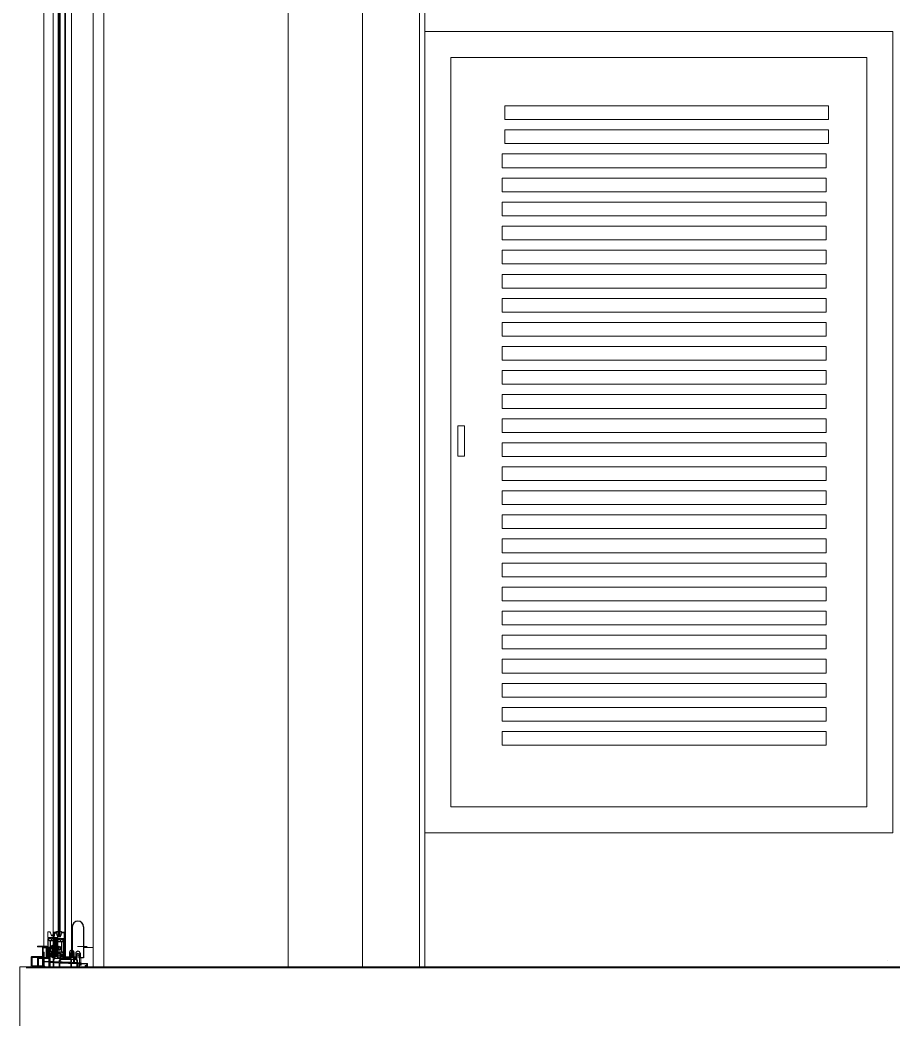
# Model space of a CAD drawing. Extents: x 1270 to 1442, y 932 to 1016.
# Drawn here: x 1407.742 to 1409.429, y 987.333 to 989.264 of the extents above; entities that cross this region are included whole.
import ezdxf

# ---------------------------------------------------------------- set-up
doc = ezdxf.new("R2010")
doc.units = 0
doc.header["$MEASUREMENT"] = 0
for name, color, linetype, lineweight in [('arquitecturapasito', 252, 'Continuous', 5), ('puertas', 34, 'Continuous', 9), ('ventanas', 4, 'Continuous', 9)]:
    doc.layers.add(name, color=color, linetype=linetype, lineweight=lineweight)
for name, color, linetype in [('GUIATAPA', 7, 'Continuous'), ('REFEREN', 1, 'Continuous'), ('VIDRIOS', 4, 'Continuous')]:
    doc.layers.add(name, color=color, linetype=linetype)

msp = doc.modelspace()

# ---------------------------------------------------------------- linework, layer by layer
at = {"layer": 'arquitecturapasito', "color": 252}
for p, q in [((1407.9038, 990.0923), (1407.9038, 987.4323)), ((1408.26, 987.4323), (1408.26, 990.0923)), ((1408.4038, 990.0923), (1408.4038, 987.4323)), ((1408.514, 987.4323), (1408.514, 990.0923)), ((1408.524, 990.0923), (1408.524, 987.4323)), ((1408.5241, 987.4323), (1408.5241, 990.0923)), ((1407.7419, 987.434), (1418.9639, 987.434)), ((1407.7419, 987.034), (1407.7419, 987.434)), ((1407.7539, 987.4323), (1418.9759, 987.4323))]:
    msp.add_line(p, q, dxfattribs=at)
at = {"layer": 'arquitecturapasito', "color": 252, "linetype": 'Continuous'}
msp.add_line((1409.4172, 987.4465), (1409.4172, 987.4465), dxfattribs=at)
at = {"layer": 'GUIATAPA'}
for p, q in [((1407.843, 987.5114), (1407.843, 987.4513)), ((1407.8648, 987.5114), (1407.8648, 987.4513)), ((1407.8378, 987.453), (1407.831, 987.453)), ((1407.8378, 987.4619), (1407.8378, 987.453)), ((1407.8497, 987.4513), (1407.843, 987.4513)), ((1407.8461, 987.4619), (1407.8461, 987.453)), ((1407.8528, 987.453), (1407.8461, 987.453)), ((1407.8497, 987.4601), (1407.8497, 987.4513)), ((1407.858, 987.4601), (1407.858, 987.4513)), ((1407.8648, 987.4513), (1407.858, 987.4513))]:
    msp.add_line(p, q, dxfattribs=at)
for centre, radius in [((1407.8539, 987.5114), 0.0109), ((1407.8419, 987.4619), 0.00415), ((1407.8539, 987.4601), 0.00415)]:
    msp.add_arc(centre, radius, 0, 180, dxfattribs=at)
at = {"layer": 'puertas'}
for p, q in [((1408.5241, 987.6933), (1408.5241, 989.2417)), ((1408.5241, 989.2417), (1409.4283, 989.2417)), ((1409.4283, 987.6933), (1409.4283, 989.2417)), ((1408.5741, 987.7433), (1408.5741, 989.1917)), ((1408.5741, 989.1917), (1409.3783, 989.1917)), ((1409.3783, 987.7433), (1409.3783, 989.1917)), ((1408.6784, 989.0981), (1409.3038, 989.0981)), ((1408.6784, 989.0716), (1408.6784, 989.0981)), ((1409.3038, 989.0981), (1409.3038, 989.0716)), ((1409.3038, 989.0716), (1408.6784, 989.0716)), ((1408.6784, 989.0516), (1409.3038, 989.0516)), ((1408.6784, 989.0251), (1408.6784, 989.0516)), ((1409.3038, 989.0516), (1409.3038, 989.0251)), ((1409.3038, 989.0251), (1408.6784, 989.0251)), ((1408.6738, 989.0051), (1409.2992, 989.0051)), ((1408.6738, 988.9786), (1408.6738, 989.0051)), ((1409.2992, 989.0051), (1409.2992, 988.9786)), ((1409.2992, 988.9786), (1408.6738, 988.9786)), ((1408.6738, 988.9586), (1409.2992, 988.9586)), ((1408.6738, 988.9321), (1408.6738, 988.9586)), ((1409.2992, 988.9586), (1409.2992, 988.9321)), ((1409.2992, 988.9321), (1408.6738, 988.9321)), ((1408.6738, 988.9121), (1409.2992, 988.9121)), ((1408.6738, 988.8856), (1408.6738, 988.9121)), ((1409.2992, 988.9121), (1409.2992, 988.8856)), ((1409.2992, 988.8856), (1408.6738, 988.8856)), ((1408.6738, 988.8656), (1409.2992, 988.8656)), ((1408.6738, 988.8391), (1408.6738, 988.8656)), ((1409.2992, 988.8656), (1409.2992, 988.8391)), ((1409.2992, 988.8391), (1408.6738, 988.8391)), ((1408.6738, 988.8191), (1409.2992, 988.8191)), ((1408.6738, 988.7925), (1408.6738, 988.8191)), ((1409.2992, 988.8191), (1409.2992, 988.7925)), ((1409.2992, 988.7925), (1408.6738, 988.7925)), ((1408.6738, 988.7725), (1409.2992, 988.7725)), ((1408.6738, 988.746), (1408.6738, 988.7725)), ((1409.2992, 988.7725), (1409.2992, 988.746)), ((1409.2992, 988.746), (1408.6738, 988.746)), ((1408.6738, 988.726), (1409.2992, 988.726)), ((1408.6738, 988.6995), (1408.6738, 988.726)), ((1409.2992, 988.726), (1409.2992, 988.6995)), ((1409.2992, 988.6995), (1408.6738, 988.6995)), ((1408.6738, 988.6795), (1409.2992, 988.6795)), ((1408.6738, 988.653), (1408.6738, 988.6795)), ((1409.2992, 988.6795), (1409.2992, 988.653)), ((1409.2992, 988.653), (1408.6738, 988.653)), ((1408.6738, 988.633), (1409.2992, 988.633)), ((1408.6738, 988.6065), (1408.6738, 988.633)), ((1409.2992, 988.633), (1409.2992, 988.6065)), ((1409.2992, 988.6065), (1408.6738, 988.6065)), ((1408.6738, 988.5865), (1409.2992, 988.5865)), ((1408.6738, 988.56), (1408.6738, 988.5865)), ((1409.2992, 988.5865), (1409.2992, 988.56)), ((1409.2992, 988.56), (1408.6738, 988.56)), ((1408.6738, 988.54), (1409.2992, 988.54)), ((1408.6738, 988.5135), (1408.6738, 988.54)), ((1409.2992, 988.54), (1409.2992, 988.5135)), ((1409.2992, 988.5135), (1408.6738, 988.5135)), ((1408.6738, 988.4935), (1409.2992, 988.4935)), ((1408.6738, 988.467), (1408.6738, 988.4935)), ((1409.2992, 988.4935), (1409.2992, 988.467)), ((1408.5879, 988.4799), (1408.6005, 988.4799)), ((1408.5879, 988.4208), (1408.5879, 988.4799)), ((1408.6005, 988.4799), (1408.6005, 988.4208)), ((1409.2992, 988.467), (1408.6738, 988.467)), ((1408.6738, 988.447), (1409.2992, 988.447)), ((1408.6738, 988.4205), (1408.6738, 988.447)), ((1409.2992, 988.447), (1409.2992, 988.4205)), ((1408.6005, 988.4208), (1408.5879, 988.4208)), ((1409.2992, 988.4205), (1408.6738, 988.4205)), ((1408.6738, 988.4005), (1409.2992, 988.4005)), ((1408.6738, 988.374), (1408.6738, 988.4005)), ((1409.2992, 988.4005), (1409.2992, 988.374)), ((1409.2992, 988.374), (1408.6738, 988.374)), ((1408.6738, 988.354), (1409.2992, 988.354)), ((1408.6738, 988.3275), (1408.6738, 988.354)), ((1409.2992, 988.354), (1409.2992, 988.3275)), ((1409.2992, 988.3275), (1408.6738, 988.3275)), ((1408.6738, 988.3075), (1409.2992, 988.3075)), ((1408.6738, 988.281), (1408.6738, 988.3075)), ((1409.2992, 988.3075), (1409.2992, 988.281)), ((1409.2992, 988.281), (1408.6738, 988.281)), ((1408.6738, 988.261), (1409.2992, 988.261)), ((1408.6738, 988.2345), (1408.6738, 988.261)), ((1409.2992, 988.261), (1409.2992, 988.2345)), ((1409.2992, 988.2345), (1408.6738, 988.2345)), ((1408.6738, 988.2145), (1409.2992, 988.2145)), ((1408.6738, 988.188), (1408.6738, 988.2145)), ((1409.2992, 988.2145), (1409.2992, 988.188)), ((1409.2992, 988.188), (1408.6738, 988.188)), ((1408.6738, 988.168), (1409.2992, 988.168)), ((1408.6738, 988.1415), (1408.6738, 988.168)), ((1409.2992, 988.168), (1409.2992, 988.1415)), ((1409.2992, 988.1415), (1408.6738, 988.1415)), ((1408.6738, 988.1215), (1409.2992, 988.1215)), ((1408.6738, 988.0949), (1408.6738, 988.1215)), ((1409.2992, 988.1215), (1409.2992, 988.0949)), ((1409.2992, 988.0949), (1408.6738, 988.0949)), ((1408.6738, 988.0749), (1409.2992, 988.0749)), ((1408.6738, 988.0484), (1408.6738, 988.0749)), ((1409.2992, 988.0749), (1409.2992, 988.0484)), ((1409.2992, 988.0484), (1408.6738, 988.0484)), ((1408.6738, 988.0284), (1409.2992, 988.0284)), ((1408.6738, 988.0019), (1408.6738, 988.0284)), ((1409.2992, 988.0284), (1409.2992, 988.0019)), ((1409.2992, 988.0019), (1408.6738, 988.0019)), ((1408.6738, 987.9819), (1409.2992, 987.9819)), ((1408.6738, 987.9554), (1408.6738, 987.9819)), ((1409.2992, 987.9819), (1409.2992, 987.9554)), ((1409.2992, 987.9554), (1408.6738, 987.9554)), ((1408.6738, 987.9354), (1409.2992, 987.9354)), ((1408.6738, 987.9089), (1408.6738, 987.9354)), ((1409.2992, 987.9354), (1409.2992, 987.9089)), ((1409.2992, 987.9089), (1408.6738, 987.9089)), ((1408.6738, 987.8889), (1409.2992, 987.8889)), ((1408.6738, 987.8624), (1408.6738, 987.8889)), ((1409.2992, 987.8889), (1409.2992, 987.8624)), ((1409.2992, 987.8624), (1408.6738, 987.8624)), ((1409.3783, 987.7433), (1408.5741, 987.7433)), ((1409.4283, 987.6933), (1408.5241, 987.6933))]:
    msp.add_line(p, q, dxfattribs=at)
at = {"layer": 'REFEREN'}
for p, q in [((1407.7961, 987.4612), (1407.7961, 987.4543)), ((1407.7969, 987.4612), (1407.7961, 987.4612)), ((1407.7961, 987.4543), (1407.7969, 987.4543)), ((1407.7969, 987.4543), (1407.7969, 987.4612)), ((1407.808, 987.4595), (1407.808, 987.4526)), ((1407.8088, 987.4595), (1407.808, 987.4595)), ((1407.808, 987.4526), (1407.8088, 987.4526)), ((1407.8088, 987.4526), (1407.8088, 987.4595)), ((1407.814, 987.4543), (1407.814, 987.4612)), ((1407.814, 987.4612), (1407.8148, 987.4612)), ((1407.8148, 987.4543), (1407.814, 987.4543)), ((1407.8148, 987.4612), (1407.8148, 987.4543)), ((1407.8259, 987.4526), (1407.8259, 987.4595)), ((1407.8259, 987.4595), (1407.8267, 987.4595)), ((1407.8267, 987.4526), (1407.8259, 987.4526)), ((1407.8267, 987.4595), (1407.8267, 987.4526))]:
    msp.add_line(p, q, dxfattribs=at)
for centre, radius, start, end in [((1407.7992, 987.4658), 0.00597, 246.6273, 303.8996), ((1407.7992, 987.4656), 0.00597, 246.6273, 303.8996), ((1407.7992, 987.4652), 0.00597, 246.6273, 303.8996), ((1407.7994, 987.4688), 0.00977, 254.835, 288.7448), ((1407.7994, 987.471), 0.0122, 258.1832, 285.2584), ((1407.799, 987.4742), 0.0155, 262.2061, 283.141), ((1407.7996, 987.48), 0.0216, 262.7637, 277.9281), ((1407.7998, 987.5244), 0.0663, 267.4255, 272.3498), ((1407.8325, 989.5934), 2.1358, 269.0443, 269.197), ((1407.7988, 987.3912), 0.0663, 86.7939, 91.7169), ((1407.7993, 987.4354), 0.0218, 81.2955, 96.1858), ((1407.7987, 987.4416), 0.0153, 75.5606, 96.9965), ((1407.7993, 987.4488), 0.00798, 66.1874, 108.0388), ((1407.7993, 987.4467), 0.00979, 70.4331, 104.2887), ((1407.7992, 987.4504), 0.00597, 56.1004, 113.3727), ((1407.7992, 987.4501), 0.00597, 56.1004, 113.3727), ((1407.7992, 987.4498), 0.00597, 56.1004, 113.3727), ((1407.8116, 987.4658), 0.00597, 236.1004, 293.3727), ((1407.8116, 987.4656), 0.00597, 236.1004, 293.3727), ((1407.8116, 987.4652), 0.00597, 236.1004, 293.3727), ((1407.8114, 987.4688), 0.00977, 251.2552, 285.165), ((1407.8115, 987.471), 0.0122, 254.7416, 281.8168), ((1407.8118, 987.4742), 0.0155, 256.859, 277.7939), ((1407.8112, 987.48), 0.0216, 262.0719, 277.2363), ((1407.811, 987.5244), 0.0663, 267.6502, 272.5745), ((1407.7783, 989.5934), 2.1358, 270.803, 270.9557), ((1407.812, 987.3912), 0.0663, 88.2831, 93.2061), ((1407.8116, 987.4354), 0.0218, 83.8142, 98.7045), ((1407.8121, 987.4416), 0.0153, 83.0035, 104.4394), ((1407.8115, 987.4488), 0.00798, 71.9612, 113.8126), ((1407.8115, 987.4467), 0.00979, 75.7113, 109.5669), ((1407.8116, 987.4504), 0.00597, 66.6273, 123.8996), ((1407.8116, 987.4501), 0.00597, 66.6273, 123.8996), ((1407.8116, 987.4498), 0.00597, 66.6273, 123.8996), ((1407.8112, 987.464), 0.00597, 246.6273, 303.8996), ((1407.8112, 987.4638), 0.00597, 246.6273, 303.8996), ((1407.8112, 987.4634), 0.00597, 246.6273, 303.8996), ((1407.8114, 987.4671), 0.00977, 254.835, 288.7448), ((1407.8113, 987.4692), 0.0122, 258.1832, 285.2584), ((1407.8109, 987.4724), 0.0155, 262.2061, 283.141), ((1407.8116, 987.4782), 0.0216, 262.7637, 277.9281), ((1407.8118, 987.5226), 0.0663, 267.4255, 272.3498), ((1407.8445, 989.5916), 2.1358, 269.0443, 269.197), ((1407.8108, 987.3895), 0.0663, 86.7939, 91.7169), ((1407.8107, 987.4399), 0.0153, 75.5606, 96.9965), ((1407.8113, 987.4471), 0.00798, 66.1874, 108.0388), ((1407.8113, 987.4449), 0.00979, 70.4331, 104.2887), ((1407.8112, 987.4486), 0.00597, 56.1004, 113.3727), ((1407.8112, 987.4484), 0.00597, 56.1004, 113.3727), ((1407.8112, 987.4481), 0.00597, 56.1004, 113.3727), ((1407.8112, 987.4337), 0.0218, 81.2955, 96.1858), ((1407.8236, 987.464), 0.00597, 236.1004, 293.3727), ((1407.8236, 987.4638), 0.00597, 236.1004, 293.3727), ((1407.8236, 987.4634), 0.00597, 236.1004, 293.3727), ((1407.8234, 987.4671), 0.00977, 251.2552, 285.165), ((1407.8234, 987.4692), 0.0122, 254.7416, 281.8168), ((1407.8232, 987.4782), 0.0216, 262.0719, 277.2363), ((1407.823, 987.5226), 0.0663, 267.6502, 272.5745), ((1407.7903, 989.5916), 2.1358, 270.803, 270.9557), ((1407.8239, 987.3895), 0.0663, 88.2831, 93.2061), ((1407.8235, 987.4337), 0.0218, 83.8142, 98.7045), ((1407.8241, 987.4399), 0.0153, 83.0035, 104.4394), ((1407.8235, 987.4471), 0.00798, 71.9612, 113.8126), ((1407.8235, 987.4449), 0.00979, 75.7113, 109.5669), ((1407.8236, 987.4486), 0.00597, 66.6273, 123.8996), ((1407.8236, 987.4484), 0.00597, 66.6273, 123.8996), ((1407.8236, 987.4481), 0.00597, 66.6273, 123.8996), ((1407.8238, 987.4724), 0.0155, 256.859, 277.7939)]:
    msp.add_arc(centre, radius, start, end, dxfattribs=at)
at = {"layer": 'ventanas'}
for p, q in [((1407.7879, 989.3616), (1407.7879, 988.0214)), ((1407.8062, 989.3616), (1407.8062, 988.0214)), ((1407.8286, 989.3616), (1407.8286, 988.0214)), ((1407.8299, 989.3616), (1407.8299, 988.0214)), ((1407.8414, 989.3616), (1407.8414, 988.0214)), ((1407.8834, 989.3616), (1407.8834, 988.0214)), ((1407.7879, 988.0214), (1407.7879, 987.4723)), ((1407.8062, 988.0214), (1407.8062, 987.5849)), ((1407.8286, 988.0214), (1407.8286, 987.5849)), ((1407.8299, 988.0214), (1407.8299, 987.4513)), ((1407.8414, 988.0214), (1407.8414, 987.4513)), ((1407.8834, 988.0214), (1407.8834, 987.4323)), ((1407.7879, 987.5849), (1407.7879, 987.4719)), ((1407.8062, 987.5849), (1407.8062, 987.4513)), ((1407.8286, 987.5849), (1407.8286, 987.4513)), ((1407.7999, 987.5014), (1407.8001, 987.5014)), ((1407.8077, 987.4937), (1407.8031, 987.4937)), ((1407.8107, 987.5014), (1407.8109, 987.5014)), ((1407.8121, 987.5009), (1407.8114, 987.5009)), ((1407.8118, 987.4996), (1407.8121, 987.4996)), ((1407.8126, 987.5001), (1407.8126, 987.5004)), ((1407.8197, 987.4919), (1407.8151, 987.4919)), ((1407.8222, 987.5004), (1407.8222, 987.5001)), ((1407.8234, 987.5009), (1407.8227, 987.5009)), ((1407.8227, 987.4996), (1407.8229, 987.4996)), ((1407.7937, 987.474), (1407.7759, 987.474)), ((1407.7937, 987.474), (1407.7759, 987.474)), ((1407.7759, 987.474), (1407.7759, 987.4735)), ((1407.7912, 987.4725), (1407.7769, 987.4725)), ((1407.7856, 987.434), (1407.7856, 987.4725)), ((1407.7869, 987.434), (1407.7869, 987.4725)), ((1407.8057, 987.4723), (1407.7879, 987.4723)), ((1407.8057, 987.4723), (1407.7879, 987.4723)), ((1407.7879, 987.4723), (1407.7879, 987.4718)), ((1407.8032, 987.4708), (1407.7889, 987.4708)), ((1407.7922, 987.454), (1407.7922, 987.4715)), ((1407.7937, 987.453), (1407.7937, 987.474)), ((1407.7937, 987.453), (1407.7937, 987.474)), ((1407.7976, 987.4323), (1407.7976, 987.4708)), ((1407.7989, 987.4323), (1407.7989, 987.4708)), ((1407.8042, 987.4523), (1407.8042, 987.4698)), ((1407.8057, 987.4513), (1407.8057, 987.4723)), ((1407.8057, 987.4513), (1407.8057, 987.4723)), ((1407.8528, 987.473), (1407.8714, 987.473)), ((1407.8648, 987.4713), (1407.8834, 987.4713)), ((1407.7637, 987.434), (1407.7637, 987.4523)), ((1407.7655, 987.454), (1407.7856, 987.454)), ((1407.7657, 987.436), (1407.7657, 987.452)), ((1407.7657, 987.452), (1407.7856, 987.452)), ((1407.7756, 987.4323), (1407.7756, 987.4506)), ((1407.7774, 987.4523), (1407.7976, 987.4523)), ((1407.7941, 987.453), (1407.7929, 987.453)), ((1407.795, 987.453), (1407.7929, 987.453)), ((1407.7937, 987.453), (1407.7932, 987.453)), ((1407.7942, 987.453), (1407.7937, 987.453)), ((1407.7937, 987.453), (1407.7941, 987.453)), ((1407.8061, 987.4513), (1407.8049, 987.4513)), ((1407.807, 987.4513), (1407.8049, 987.4513)), ((1407.8057, 987.4513), (1407.8052, 987.4513)), ((1407.8062, 987.4513), (1407.8057, 987.4513)), ((1407.8057, 987.4513), (1407.8061, 987.4513)), ((1407.8158, 987.453), (1407.8179, 987.453)), ((1407.8294, 987.453), (1407.8179, 987.453)), ((1407.8278, 987.4513), (1407.8299, 987.4513)), ((1407.831, 987.453), (1407.8294, 987.453)), ((1407.8414, 987.4513), (1407.8299, 987.4513)), ((1407.8365, 987.453), (1407.8365, 987.45)), ((1407.8387, 987.4607), (1407.8387, 987.4489)), ((1407.843, 987.4513), (1407.8414, 987.4513)), ((1407.8452, 987.4607), (1407.8452, 987.4427)), ((1407.8473, 987.453), (1407.8473, 987.4426)), ((1407.8485, 987.4513), (1407.8485, 987.4483)), ((1407.8506, 987.459), (1407.8506, 987.4471)), ((1407.8571, 987.459), (1407.8571, 987.4409)), ((1407.8593, 987.4513), (1407.8593, 987.4408)), ((1407.7637, 987.434), (1407.7856, 987.434)), ((1407.7657, 987.436), (1407.7856, 987.436)), ((1407.7756, 987.4323), (1407.7976, 987.4323)), ((1407.7776, 987.4343), (1407.7776, 987.4503)), ((1407.7776, 987.4503), (1407.7976, 987.4503)), ((1407.7776, 987.4343), (1407.7976, 987.4343)), ((1407.8617, 987.434), (1407.7856, 987.434)), ((1407.8737, 987.4323), (1407.7976, 987.4323)), ((1407.8086, 987.4488), (1407.8075, 987.4481)), ((1407.8075, 987.4479), (1407.8075, 987.4448)), ((1407.8077, 987.4445), (1407.8395, 987.4432)), ((1407.8386, 987.45), (1407.8088, 987.45)), ((1407.8088, 987.45), (1407.8088, 987.4493)), ((1407.8194, 987.4461), (1407.8194, 987.443)), ((1407.8205, 987.447), (1407.8195, 987.4463)), ((1407.8197, 987.4427), (1407.8515, 987.4414)), ((1407.8505, 987.4483), (1407.8207, 987.4483)), ((1407.8207, 987.4483), (1407.8207, 987.4475)), ((1407.8386, 987.4493), (1407.8386, 987.45)), ((1407.8398, 987.4481), (1407.8388, 987.4488)), ((1407.8399, 987.4435), (1407.8399, 987.4479)), ((1407.8505, 987.4475), (1407.8505, 987.4483)), ((1407.8517, 987.4463), (1407.8507, 987.447)), ((1407.8518, 987.4417), (1407.8518, 987.4461)), ((1407.8564, 987.434), (1407.8714, 987.434)), ((1407.8684, 987.4323), (1407.8834, 987.4323))]:
    msp.add_line(p, q, dxfattribs=at)
at = {"layer": 'ventanas', "color": 4}
for p, q in [((1407.8154, 989.3616), (1407.8154, 988.0214)), ((1407.8164, 989.3616), (1407.8164, 988.0214)), ((1407.8174, 988.0214), (1407.8174, 989.3616)), ((1407.8184, 989.3616), (1407.8184, 988.0214)), ((1407.8194, 988.0214), (1407.8194, 989.3616)), ((1407.8154, 988.0214), (1407.8154, 987.5849)), ((1407.8164, 988.0214), (1407.8164, 987.4935)), ((1407.8174, 987.5849), (1407.8174, 988.0214)), ((1407.8184, 988.0214), (1407.8184, 987.4935)), ((1407.8194, 987.6056), (1407.8194, 988.0214)), ((1407.8194, 987.6056), (1407.8194, 987.4942)), ((1407.8154, 987.4942), (1407.8154, 987.5849)), ((1407.8174, 987.5849), (1407.8174, 987.4933))]:
    msp.add_line(p, q, dxfattribs=at)
at = {"layer": 'ventanas', "color": 7}
for p, q in [((1407.7958, 987.4912), (1407.7958, 987.5009)), ((1407.7963, 987.5014), (1407.8, 987.5014)), ((1407.8049, 987.4907), (1407.7963, 987.4907)), ((1407.8, 987.5014), (1407.8001, 987.5014)), ((1407.8054, 987.4904), (1407.8053, 987.4905)), ((1407.8056, 987.4905), (1407.8054, 987.4904)), ((1407.8145, 987.4907), (1407.8059, 987.4907)), ((1407.8065, 987.5004), (1407.8065, 987.4518)), ((1407.8121, 987.5009), (1407.807, 987.5009)), ((1407.8078, 987.4894), (1407.8078, 987.4991)), ((1407.8083, 987.4996), (1407.812, 987.4996)), ((1407.8107, 987.5014), (1407.8145, 987.5014)), ((1407.812, 987.4996), (1407.8121, 987.4996)), ((1407.8126, 987.5001), (1407.8126, 987.5004)), ((1407.815, 987.5009), (1407.815, 987.4912)), ((1407.8222, 987.5004), (1407.8222, 987.5001)), ((1407.8278, 987.5009), (1407.8227, 987.5009)), ((1407.8227, 987.4996), (1407.8265, 987.4996)), ((1407.827, 987.4991), (1407.827, 987.4894)), ((1407.8283, 987.4518), (1407.8283, 987.5004)), ((1407.7958, 987.4875), (1407.7958, 987.4882)), ((1407.7958, 987.463), (1407.7958, 987.4855)), ((1407.7963, 987.4887), (1407.8015, 987.4887)), ((1407.797, 987.487), (1407.7963, 987.487)), ((1407.7963, 987.486), (1407.797, 987.486)), ((1407.7975, 987.4865), (1407.7975, 987.4865)), ((1407.802, 987.4882), (1407.802, 987.4866)), ((1407.8032, 987.4842), (1407.8036, 987.4842)), ((1407.8033, 987.4866), (1407.8033, 987.4882)), ((1407.8038, 987.4887), (1407.807, 987.4887)), ((1407.8072, 987.4842), (1407.8076, 987.4842)), ((1407.8075, 987.4882), (1407.8075, 987.4866)), ((1407.8078, 987.4858), (1407.8078, 987.4864)), ((1407.8078, 987.4613), (1407.8078, 987.4838)), ((1407.8169, 987.4889), (1407.8083, 987.4889)), ((1407.8083, 987.4869), (1407.8135, 987.4869)), ((1407.809, 987.4853), (1407.8083, 987.4853)), ((1407.8083, 987.4843), (1407.809, 987.4843)), ((1407.8088, 987.4866), (1407.8088, 987.4882)), ((1407.8093, 987.4887), (1407.8145, 987.4887)), ((1407.8095, 987.4847), (1407.8095, 987.4848)), ((1407.8133, 987.4865), (1407.8133, 987.4865)), ((1407.8145, 987.487), (1407.8138, 987.487)), ((1407.8138, 987.486), (1407.8145, 987.486)), ((1407.814, 987.4864), (1407.814, 987.4848)), ((1407.815, 987.4882), (1407.815, 987.4875)), ((1407.815, 987.4855), (1407.815, 987.463)), ((1407.8152, 987.4824), (1407.8156, 987.4824)), ((1407.8153, 987.4848), (1407.8153, 987.4864)), ((1407.8158, 987.4869), (1407.819, 987.4869)), ((1407.8174, 987.4886), (1407.8172, 987.4888)), ((1407.8175, 987.4888), (1407.8174, 987.4886)), ((1407.8265, 987.4889), (1407.8179, 987.4889)), ((1407.8192, 987.4824), (1407.8196, 987.4824)), ((1407.8195, 987.4864), (1407.8195, 987.4848)), ((1407.8208, 987.4848), (1407.8208, 987.4864)), ((1407.8213, 987.4869), (1407.8265, 987.4869)), ((1407.8253, 987.4848), (1407.8253, 987.4847)), ((1407.8265, 987.4853), (1407.8258, 987.4853)), ((1407.8258, 987.4843), (1407.8265, 987.4843)), ((1407.827, 987.4864), (1407.827, 987.4858)), ((1407.827, 987.4838), (1407.827, 987.4613)), ((1407.7871, 987.4345), (1407.7871, 987.4618)), ((1407.7876, 987.4623), (1407.7879, 987.4623)), ((1407.7884, 987.4618), (1407.7884, 987.4456)), ((1407.795, 987.453), (1407.7976, 987.453)), ((1407.7958, 987.4545), (1407.7958, 987.461)), ((1407.7976, 987.4625), (1407.7963, 987.4625)), ((1407.7963, 987.4615), (1407.7966, 987.4615)), ((1407.7966, 987.454), (1407.7963, 987.454)), ((1407.7971, 987.461), (1407.7971, 987.4605)), ((1407.7971, 987.455), (1407.7971, 987.4545)), ((1407.7981, 987.4605), (1407.7981, 987.462)), ((1407.7981, 987.4535), (1407.7981, 987.455)), ((1407.7991, 987.4328), (1407.7991, 987.4601)), ((1407.7996, 987.4606), (1407.7999, 987.4606)), ((1407.8004, 987.4601), (1407.8004, 987.4439)), ((1407.8023, 987.4612), (1407.8054, 987.4623)), ((1407.8023, 987.4537), (1407.8023, 987.4612)), ((1407.8032, 987.4533), (1407.8027, 987.4533)), ((1407.8036, 987.4564), (1407.8036, 987.4537)), ((1407.8042, 987.4572), (1407.8037, 987.4568)), ((1407.8054, 987.4623), (1407.8086, 987.4612)), ((1407.8071, 987.4568), (1407.8066, 987.4572)), ((1407.807, 987.4513), (1407.8096, 987.4513)), ((1407.8073, 987.4501), (1407.8073, 987.4564)), ((1407.8078, 987.4528), (1407.8078, 987.4593)), ((1407.8096, 987.4608), (1407.8083, 987.4608)), ((1407.8083, 987.4598), (1407.8086, 987.4598)), ((1407.8086, 987.4523), (1407.8083, 987.4523)), ((1407.8086, 987.4612), (1407.8086, 987.4495)), ((1407.8091, 987.4593), (1407.8091, 987.4588)), ((1407.8091, 987.4533), (1407.8091, 987.4528)), ((1407.8101, 987.4588), (1407.8101, 987.4603)), ((1407.8101, 987.4518), (1407.8101, 987.4533)), ((1407.8127, 987.462), (1407.8127, 987.4605)), ((1407.8127, 987.455), (1407.8127, 987.4535)), ((1407.8145, 987.4625), (1407.8132, 987.4625)), ((1407.8132, 987.453), (1407.8158, 987.453)), ((1407.8137, 987.4605), (1407.8137, 987.461)), ((1407.8137, 987.4545), (1407.8137, 987.455)), ((1407.8142, 987.4615), (1407.8145, 987.4615)), ((1407.8142, 987.4594), (1407.8174, 987.4606)), ((1407.8142, 987.452), (1407.8142, 987.4594)), ((1407.8145, 987.454), (1407.8142, 987.454)), ((1407.8151, 987.4516), (1407.8146, 987.4516)), ((1407.815, 987.461), (1407.815, 987.4545)), ((1407.8155, 987.4546), (1407.8155, 987.452)), ((1407.8161, 987.4555), (1407.8157, 987.455)), ((1407.8174, 987.4606), (1407.8205, 987.4594)), ((1407.8191, 987.455), (1407.8186, 987.4555)), ((1407.8192, 987.4483), (1407.8192, 987.4546)), ((1407.8205, 987.4594), (1407.8205, 987.4478)), ((1407.8247, 987.4603), (1407.8247, 987.4588)), ((1407.8247, 987.4533), (1407.8247, 987.4518)), ((1407.8265, 987.4608), (1407.8252, 987.4608)), ((1407.8252, 987.4513), (1407.8278, 987.4513)), ((1407.8257, 987.4588), (1407.8257, 987.4593)), ((1407.8257, 987.4528), (1407.8257, 987.4533)), ((1407.8262, 987.4598), (1407.8265, 987.4598)), ((1407.8265, 987.4523), (1407.8262, 987.4523)), ((1407.827, 987.4593), (1407.827, 987.4528)), ((1407.8388, 987.4612), (1407.8419, 987.4623)), ((1407.8388, 987.4495), (1407.8388, 987.4612)), ((1407.8401, 987.4564), (1407.8401, 987.4501)), ((1407.8407, 987.4572), (1407.8402, 987.4568)), ((1407.8419, 987.4623), (1407.8451, 987.4612)), ((1407.8436, 987.4568), (1407.8431, 987.4572)), ((1407.8438, 987.4537), (1407.8438, 987.4564)), ((1407.8447, 987.4533), (1407.8442, 987.4533)), ((1407.8451, 987.4612), (1407.8451, 987.4537)), ((1407.8507, 987.4594), (1407.8539, 987.4606)), ((1407.8507, 987.4478), (1407.8507, 987.4594)), ((1407.852, 987.4546), (1407.852, 987.4483)), ((1407.8526, 987.4555), (1407.8522, 987.455)), ((1407.8539, 987.4606), (1407.857, 987.4594)), ((1407.8556, 987.455), (1407.8551, 987.4555)), ((1407.8557, 987.452), (1407.8557, 987.4546)), ((1407.8566, 987.4516), (1407.8561, 987.4516)), ((1407.857, 987.4594), (1407.857, 987.452)), ((1407.7896, 987.434), (1407.7876, 987.434)), ((1407.7884, 987.4433), (1407.7884, 987.4358)), ((1407.7889, 987.4451), (1407.8054, 987.4445)), ((1407.8055, 987.4432), (1407.7889, 987.4438)), ((1407.7889, 987.4353), (1407.7896, 987.4353)), ((1407.7901, 987.4348), (1407.7901, 987.4345)), ((1407.8016, 987.4323), (1407.7996, 987.4323)), ((1407.8004, 987.4416), (1407.8004, 987.4341)), ((1407.8009, 987.4434), (1407.8174, 987.4427)), ((1407.8175, 987.4414), (1407.8009, 987.4421)), ((1407.8009, 987.4336), (1407.8016, 987.4336)), ((1407.8021, 987.4331), (1407.8021, 987.4328)), ((1407.806, 987.445), (1407.806, 987.4484)), ((1407.806, 987.4345), (1407.806, 987.4427)), ((1407.8061, 987.4487), (1407.8071, 987.4497)), ((1407.8068, 987.434), (1407.8065, 987.434)), ((1407.8073, 987.4478), (1407.8073, 987.4449)), ((1407.8073, 987.4426), (1407.8073, 987.4345)), ((1407.8084, 987.4492), (1407.8074, 987.4482)), ((1407.8077, 987.4444), (1407.8395, 987.4431)), ((1407.8396, 987.4418), (1407.8078, 987.4431)), ((1407.8179, 987.4432), (1407.8179, 987.4466)), ((1407.8179, 987.4328), (1407.8179, 987.4409)), ((1407.8181, 987.4469), (1407.8191, 987.4479)), ((1407.8187, 987.4323), (1407.8184, 987.4323)), ((1407.8192, 987.446), (1407.8192, 987.4431)), ((1407.8192, 987.4408), (1407.8192, 987.4328)), ((1407.8204, 987.4474), (1407.8194, 987.4464)), ((1407.8197, 987.4426), (1407.8515, 987.4413)), ((1407.8516, 987.44), (1407.8198, 987.4413)), ((1407.8399, 987.4482), (1407.8389, 987.4492)), ((1407.8401, 987.4436), (1407.8401, 987.4478)), ((1407.8401, 987.4345), (1407.8401, 987.4413)), ((1407.8402, 987.4497), (1407.8412, 987.4487)), ((1407.8409, 987.434), (1407.8406, 987.434)), ((1407.8414, 987.4484), (1407.8414, 987.4435)), ((1407.8414, 987.4412), (1407.8414, 987.4345)), ((1407.8418, 987.443), (1407.8597, 987.442)), ((1407.8584, 987.4406), (1407.8419, 987.4417)), ((1407.8519, 987.4464), (1407.8509, 987.4474)), ((1407.852, 987.4418), (1407.852, 987.446)), ((1407.852, 987.4328), (1407.852, 987.4395)), ((1407.8522, 987.4479), (1407.8532, 987.4469)), ((1407.8528, 987.4323), (1407.8525, 987.4323)), ((1407.8533, 987.4466), (1407.8533, 987.4417)), ((1407.8533, 987.4394), (1407.8533, 987.4328)), ((1407.8538, 987.4412), (1407.8717, 987.4403)), ((1407.8704, 987.4389), (1407.8539, 987.4399)), ((1407.8559, 987.4345), (1407.8559, 987.4378)), ((1407.8564, 987.4383), (1407.8584, 987.4383)), ((1407.8567, 987.434), (1407.8564, 987.434)), ((1407.8572, 987.434), (1407.8572, 987.434)), ((1407.8597, 987.437), (1407.8577, 987.437)), ((1407.8589, 987.4388), (1407.8589, 987.4401)), ((1407.8602, 987.4415), (1407.8602, 987.4375)), ((1407.8679, 987.4328), (1407.8679, 987.4361)), ((1407.8684, 987.4366), (1407.8704, 987.4366)), ((1407.8687, 987.4323), (1407.8684, 987.4323)), ((1407.8692, 987.4323), (1407.8692, 987.4323)), ((1407.8717, 987.4353), (1407.8697, 987.4353)), ((1407.8709, 987.4371), (1407.8709, 987.4384)), ((1407.8722, 987.4398), (1407.8722, 987.4358))]:
    msp.add_line(p, q, dxfattribs=at)
at = {"layer": 'ventanas', "linetype": 'Continuous'}
for p, q in [((1407.7759, 987.4739), (1407.7773, 987.4725)), ((1407.7767, 987.474), (1407.7782, 987.4725)), ((1407.7776, 987.474), (1407.7791, 987.4725)), ((1407.7785, 987.474), (1407.78, 987.4725)), ((1407.7794, 987.474), (1407.7809, 987.4725)), ((1407.7802, 987.474), (1407.7817, 987.4725)), ((1407.7811, 987.474), (1407.7826, 987.4725)), ((1407.782, 987.474), (1407.7835, 987.4725)), ((1407.7829, 987.474), (1407.7844, 987.4725)), ((1407.7838, 987.474), (1407.7853, 987.4725)), ((1407.7847, 987.474), (1407.7862, 987.4725)), ((1407.7855, 987.474), (1407.787, 987.4725)), ((1407.7864, 987.474), (1407.7879, 987.4725)), ((1407.7873, 987.474), (1407.7888, 987.4725)), ((1407.7879, 987.4722), (1407.7893, 987.4708)), ((1407.7882, 987.474), (1407.7897, 987.4725)), ((1407.7887, 987.4723), (1407.7902, 987.4708)), ((1407.7891, 987.474), (1407.7906, 987.4725)), ((1407.7896, 987.4723), (1407.7911, 987.4708)), ((1407.79, 987.474), (1407.7915, 987.4725)), ((1407.7904, 987.4723), (1407.7919, 987.4708)), ((1407.7908, 987.474), (1407.7937, 987.4711)), ((1407.7913, 987.4723), (1407.7928, 987.4708)), ((1407.7917, 987.474), (1407.7937, 987.472)), ((1407.7922, 987.4723), (1407.7937, 987.4708)), ((1407.7922, 987.4718), (1407.7937, 987.4703)), ((1407.7922, 987.4709), (1407.7937, 987.4694)), ((1407.7922, 987.47), (1407.7937, 987.4685)), ((1407.7926, 987.474), (1407.7937, 987.4729)), ((1407.7931, 987.4723), (1407.7946, 987.4708)), ((1407.7935, 987.474), (1407.7937, 987.4738)), ((1407.794, 987.4723), (1407.7955, 987.4708)), ((1407.7949, 987.4723), (1407.7964, 987.4708)), ((1407.7957, 987.4723), (1407.7972, 987.4708)), ((1407.7966, 987.4723), (1407.7981, 987.4708)), ((1407.7975, 987.4723), (1407.799, 987.4708)), ((1407.7984, 987.4723), (1407.7999, 987.4708)), ((1407.7993, 987.4723), (1407.8008, 987.4708)), ((1407.8002, 987.4723), (1407.8017, 987.4708)), ((1407.801, 987.4723), (1407.8025, 987.4708)), ((1407.8019, 987.4723), (1407.8035, 987.4707)), ((1407.8028, 987.4723), (1407.8057, 987.4694)), ((1407.8037, 987.4723), (1407.8057, 987.4703)), ((1407.8042, 987.47), (1407.8057, 987.4685)), ((1407.8046, 987.4723), (1407.8057, 987.4711)), ((1407.8055, 987.4723), (1407.8057, 987.472)), ((1407.7922, 987.4691), (1407.7937, 987.4676)), ((1407.7922, 987.4682), (1407.7937, 987.4667)), ((1407.7922, 987.4673), (1407.7937, 987.4658)), ((1407.7922, 987.4665), (1407.7937, 987.465)), ((1407.7922, 987.4656), (1407.7937, 987.4641)), ((1407.7922, 987.4647), (1407.7937, 987.4632)), ((1407.7922, 987.4638), (1407.7937, 987.4623)), ((1407.7922, 987.4629), (1407.7937, 987.4614)), ((1407.7922, 987.462), (1407.7937, 987.4605)), ((1407.7922, 987.4612), (1407.7937, 987.4597)), ((1407.7922, 987.4603), (1407.7937, 987.4588)), ((1407.7922, 987.4594), (1407.7937, 987.4579)), ((1407.7922, 987.4585), (1407.7937, 987.457)), ((1407.7922, 987.4576), (1407.7937, 987.4561)), ((1407.7922, 987.4567), (1407.7937, 987.4552)), ((1407.7922, 987.4558), (1407.7937, 987.4543)), ((1407.7922, 987.455), (1407.7937, 987.4535)), ((1407.7922, 987.4541), (1407.7933, 987.453)), ((1407.8042, 987.4691), (1407.8057, 987.4676)), ((1407.8042, 987.4682), (1407.8057, 987.4667)), ((1407.8042, 987.4673), (1407.8057, 987.4658)), ((1407.8042, 987.4665), (1407.8057, 987.465)), ((1407.8042, 987.4656), (1407.8057, 987.4641)), ((1407.8042, 987.4647), (1407.8057, 987.4632)), ((1407.8042, 987.4638), (1407.8057, 987.4623)), ((1407.8042, 987.4629), (1407.8057, 987.4614)), ((1407.8042, 987.462), (1407.8057, 987.4605)), ((1407.8042, 987.4612), (1407.8057, 987.4597)), ((1407.8042, 987.4603), (1407.8057, 987.4588)), ((1407.8042, 987.4594), (1407.8057, 987.4579)), ((1407.8042, 987.4585), (1407.8057, 987.457)), ((1407.8042, 987.4576), (1407.8057, 987.4561)), ((1407.8042, 987.4567), (1407.8057, 987.4552)), ((1407.8042, 987.4559), (1407.8057, 987.4544)), ((1407.8042, 987.455), (1407.8057, 987.4535)), ((1407.8042, 987.4541), (1407.8057, 987.4526)), ((1407.8042, 987.4532), (1407.8057, 987.4517)), ((1407.8042, 987.4523), (1407.8053, 987.4513))]:
    msp.add_line(p, q, dxfattribs=at)
at = {"layer": 'ventanas', "color": 7}
for centre, radius, start, end in [((1407.7963, 987.5009), 0.0005, 90, 180), ((1407.7963, 987.4912), 0.0005, 180, 270), ((1407.8049, 987.4902), 0.0005, 45.4279, 90), ((1407.8059, 987.4902), 0.0005, 90, 134.5721), ((1407.807, 987.5004), 0.0005, 90, 180), ((1407.8083, 987.4991), 0.0005, 90, 180), ((1407.8083, 987.4894), 0.0005, 180, 270), ((1407.8121, 987.5004), 0.0005, 0, 90), ((1407.8121, 987.5001), 0.0005, 270, 360), ((1407.8145, 987.5009), 0.0005, 360, 90), ((1407.8145, 987.4912), 0.0005, 270, 0), ((1407.8227, 987.5004), 0.0005, 90, 180), ((1407.8227, 987.5001), 0.0005, 180, 270), ((1407.8265, 987.4991), 0.0005, 360, 90), ((1407.8265, 987.4894), 0.0005, 270, 0), ((1407.8278, 987.5004), 0.0005, 0, 90), ((1407.7963, 987.4882), 0.0005, 90, 180), ((1407.7963, 987.4875), 0.0005, 180, 270), ((1407.7963, 987.4855), 0.00049, 90, 180), ((1407.797, 987.4865), 0.0005, 0, 90), ((1407.797, 987.4865), 0.00049, 270, 0), ((1407.8015, 987.4882), 0.00049, 0, 90), ((1407.8054, 987.4866), 0.0034, 180, 220.9327), ((1407.8032, 987.4847), 0.0005, 220.9327, 270), ((1407.8038, 987.4882), 0.00049, 90, 180), ((1407.8054, 987.4866), 0.0021, 180, 226.0306), ((1407.8036, 987.4847), 0.000517, 270, 46.0306), ((1407.8072, 987.4847), 0.000517, 133.9694, 270), ((1407.8054, 987.4866), 0.0021, 313.9694, 360), ((1407.807, 987.4882), 0.00049, 0, 90), ((1407.8076, 987.4847), 0.0005, 270, 319.0673), ((1407.8083, 987.4864), 0.0005, 90, 180), ((1407.8083, 987.4858), 0.0005, 180, 270), ((1407.8083, 987.4838), 0.00049, 90, 180), ((1407.8054, 987.4866), 0.0034, 319.0673, 0), ((1407.8093, 987.4882), 0.00049, 90, 180), ((1407.809, 987.4848), 0.0005, 0, 90), ((1407.809, 987.4847), 0.00049, 270, 0), ((1407.8138, 987.4865), 0.0005, 90, 180), ((1407.8138, 987.4865), 0.00049, 180, 270), ((1407.8135, 987.4864), 0.00049, 0, 90), ((1407.8174, 987.4848), 0.0034, 180, 220.9327), ((1407.8145, 987.4882), 0.0005, 360, 90), ((1407.8145, 987.4875), 0.0005, 270, 0), ((1407.8145, 987.4855), 0.00049, 0, 90), ((1407.8152, 987.4829), 0.0005, 220.9327, 270), ((1407.8158, 987.4864), 0.00049, 90, 180), ((1407.8174, 987.4848), 0.0021, 180, 226.0306), ((1407.8156, 987.4829), 0.000517, 270, 46.0306), ((1407.8169, 987.4884), 0.0005, 45.4279, 90), ((1407.8179, 987.4884), 0.0005, 90, 134.5721), ((1407.8192, 987.4829), 0.000517, 133.9694, 270), ((1407.8174, 987.4848), 0.0021, 313.9694, 360), ((1407.819, 987.4864), 0.00049, 0, 90), ((1407.8196, 987.4829), 0.0005, 270, 319.0673), ((1407.8174, 987.4848), 0.0034, 319.0673, 0), ((1407.8213, 987.4864), 0.00049, 90, 180), ((1407.8258, 987.4848), 0.0005, 90, 180), ((1407.8258, 987.4847), 0.00049, 180, 270), ((1407.8265, 987.4864), 0.0005, 360, 90), ((1407.8265, 987.4858), 0.0005, 270, 0), ((1407.8265, 987.4838), 0.00049, 0, 90), ((1407.7876, 987.4618), 0.0005, 90, 180), ((1407.7879, 987.4618), 0.0005, 0, 90), ((1407.795, 987.4535), 0.0005, 180, 270), ((1407.7963, 987.463), 0.0005, 180, 270), ((1407.7963, 987.461), 0.0005, 90, 180), ((1407.7963, 987.4545), 0.0005, 180, 270), ((1407.7966, 987.461), 0.0005, 0, 90), ((1407.7966, 987.4545), 0.0005, 270, 360), ((1407.7976, 987.4605), 0.0005, 180, 0), ((1407.7976, 987.455), 0.0005, 0, 180), ((1407.7976, 987.462), 0.0005, 0, 90), ((1407.7976, 987.4535), 0.0005, 270, 0), ((1407.7996, 987.4601), 0.0005, 90, 180), ((1407.7999, 987.4601), 0.0005, 0, 90), ((1407.8027, 987.4537), 0.0004, 180, 270), ((1407.8032, 987.4537), 0.0004, 270, 0), ((1407.8054, 987.459), 0.00185, 312.409, 227.591), ((1407.8041, 987.4564), 0.0005, 135, 180), ((1407.804, 987.4574), 0.0003, 315, 47.591), ((1407.807, 987.4518), 0.0005, 180, 270), ((1407.8069, 987.4574), 0.0003, 132.409, 225), ((1407.8068, 987.4564), 0.0005, 360, 45), ((1407.8083, 987.4613), 0.0005, 180, 270), ((1407.8083, 987.4593), 0.0005, 90, 180), ((1407.8083, 987.4528), 0.0005, 180, 270), ((1407.8086, 987.4593), 0.0005, 0, 90), ((1407.8086, 987.4528), 0.0005, 270, 360), ((1407.8096, 987.4588), 0.0005, 180, 0), ((1407.8096, 987.4533), 0.0005, 0, 180), ((1407.8096, 987.4603), 0.0005, 0, 90), ((1407.8096, 987.4518), 0.0005, 270, 0), ((1407.8132, 987.462), 0.0005, 90, 180), ((1407.8132, 987.4605), 0.0005, 180, 0), ((1407.8132, 987.455), 0.0005, 0, 180), ((1407.8132, 987.4535), 0.0005, 180, 270), ((1407.8142, 987.461), 0.0005, 90, 180), ((1407.8142, 987.4545), 0.0005, 180, 270), ((1407.8146, 987.452), 0.0004, 180, 270), ((1407.8145, 987.463), 0.0005, 270, 0), ((1407.8145, 987.461), 0.0005, 0, 90), ((1407.8145, 987.4545), 0.0005, 270, 0), ((1407.8151, 987.452), 0.0004, 270, 0), ((1407.8174, 987.4573), 0.00185, 312.409, 227.591), ((1407.816, 987.4546), 0.0005, 135, 180), ((1407.8158, 987.4535), 0.0005, 270, 0), ((1407.8159, 987.4557), 0.0003, 315, 47.591), ((1407.8188, 987.4557), 0.0003, 132.409, 225), ((1407.8187, 987.4546), 0.0005, 360, 45), ((1407.8252, 987.4603), 0.0005, 90, 180), ((1407.8252, 987.4588), 0.0005, 180, 0), ((1407.8252, 987.4533), 0.0005, 0, 180), ((1407.8252, 987.4518), 0.0005, 180, 270), ((1407.8262, 987.4593), 0.0005, 90, 180), ((1407.8262, 987.4528), 0.0005, 180, 270), ((1407.8265, 987.4613), 0.0005, 270, 0), ((1407.8265, 987.4593), 0.0005, 0, 90), ((1407.8265, 987.4528), 0.0005, 270, 0), ((1407.8278, 987.4518), 0.0005, 270, 0), ((1407.8419, 987.459), 0.00185, 312.409, 227.591), ((1407.8406, 987.4564), 0.0005, 135, 180), ((1407.8405, 987.4574), 0.0003, 315, 47.591), ((1407.8434, 987.4574), 0.0003, 132.409, 225), ((1407.8433, 987.4564), 0.0005, 0, 45), ((1407.8442, 987.4537), 0.0004, 180, 270), ((1407.8447, 987.4537), 0.0004, 270, 0), ((1407.8539, 987.4573), 0.00185, 312.409, 227.591), ((1407.8525, 987.4546), 0.0005, 135, 180), ((1407.8524, 987.4557), 0.0003, 315, 47.591), ((1407.8553, 987.4557), 0.0003, 132.409, 225), ((1407.8552, 987.4546), 0.0005, 0, 45), ((1407.8561, 987.452), 0.0004, 180, 270), ((1407.8566, 987.452), 0.0004, 270, 0), ((1407.7876, 987.4345), 0.0005, 180, 270), ((1407.7889, 987.4456), 0.0005, 180, 267.6577), ((1407.7889, 987.4433), 0.0005, 87.6577, 180), ((1407.7889, 987.4358), 0.0005, 180, 270), ((1407.7896, 987.4348), 0.0005, 0, 90), ((1407.7896, 987.4345), 0.0005, 270, 360), ((1407.7996, 987.4328), 0.0005, 180, 270), ((1407.8009, 987.4439), 0.0005, 180, 267.6577), ((1407.8009, 987.4416), 0.0005, 87.6577, 180), ((1407.8009, 987.4341), 0.0005, 180, 270), ((1407.8016, 987.4331), 0.0005, 0, 90), ((1407.8016, 987.4328), 0.0005, 270, 360), ((1407.8055, 987.445), 0.0005, 267.6577, 0), ((1407.8055, 987.4427), 0.0005, 0, 87.6577), ((1407.8065, 987.4484), 0.0005, 135, 180), ((1407.8065, 987.4345), 0.0005, 180, 270), ((1407.8068, 987.4345), 0.0005, 270, 0), ((1407.8068, 987.4501), 0.0005, 315, 0), ((1407.8078, 987.4478), 0.0005, 135, 180), ((1407.8078, 987.4449), 0.0005, 180, 267.6577), ((1407.8078, 987.4426), 0.0005, 87.6577, 180), ((1407.8081, 987.4495), 0.0005, 315, 360), ((1407.8174, 987.4432), 0.0005, 267.6577, 0), ((1407.8174, 987.4409), 0.0005, 0, 87.6577), ((1407.8184, 987.4466), 0.0005, 135, 180), ((1407.8184, 987.4328), 0.0005, 180, 270), ((1407.8187, 987.4328), 0.0005, 270, 0), ((1407.8187, 987.4483), 0.0005, 315, 0), ((1407.8197, 987.446), 0.0005, 135, 180), ((1407.8197, 987.4431), 0.0005, 180, 267.6577), ((1407.8197, 987.4408), 0.0005, 87.6577, 180), ((1407.82, 987.4478), 0.0005, 315, 360), ((1407.8393, 987.4495), 0.0005, 180, 225), ((1407.8396, 987.4436), 0.0005, 267.6577, 0), ((1407.8396, 987.4413), 0.0005, 0, 87.6577), ((1407.8396, 987.4478), 0.0005, 360, 45), ((1407.8406, 987.4501), 0.0005, 180, 225), ((1407.8406, 987.4345), 0.0005, 180, 270), ((1407.8409, 987.4345), 0.0005, 270, 0), ((1407.8409, 987.4484), 0.0005, 360, 45), ((1407.8419, 987.4435), 0.0005, 180, 267.025), ((1407.8419, 987.4412), 0.0005, 86.3116, 180), ((1407.8512, 987.4478), 0.0005, 180, 225), ((1407.8515, 987.4418), 0.0005, 267.6577, 0), ((1407.8515, 987.4395), 0.0005, 0, 87.6577), ((1407.8515, 987.446), 0.0005, 360, 45), ((1407.8525, 987.4483), 0.0005, 180, 225), ((1407.8525, 987.4328), 0.0005, 180, 270), ((1407.8528, 987.4328), 0.0005, 270, 0), ((1407.8528, 987.4466), 0.0005, 360, 45), ((1407.8538, 987.4417), 0.0005, 180, 267.025), ((1407.8538, 987.4394), 0.0005, 86.3116, 180), ((1407.8564, 987.4378), 0.0005, 90, 180), ((1407.8564, 987.4345), 0.0005, 180, 270), ((1407.8588, 987.4353), 0.00204, 122.4165, 218.6589), ((1407.8584, 987.4401), 0.0005, 0, 86.3116), ((1407.8584, 987.4388), 0.0005, 270, 0), ((1407.8597, 987.4415), 0.0005, 0, 87.025), ((1407.8597, 987.4375), 0.0005, 270, 0), ((1407.8684, 987.4361), 0.0005, 90, 180), ((1407.8684, 987.4328), 0.0005, 180, 270), ((1407.8708, 987.4335), 0.00204, 122.4165, 218.6589), ((1407.8704, 987.4384), 0.0005, 0, 86.3116), ((1407.8704, 987.4371), 0.0005, 270, 0), ((1407.8717, 987.4398), 0.0005, 0, 87.025), ((1407.8717, 987.4358), 0.0005, 270, 0)]:
    msp.add_arc(centre, radius, start, end, dxfattribs=at)
at = {"layer": 'ventanas'}
for centre, radius, start, end in [((1407.7559, 987.4808), 0.0485, 15.9828, 25.1326), ((1407.8031, 987.4942), 0.0005, 185.6538, 270), ((1407.8077, 987.4942), 0.0005, 270, 354.3462), ((1407.8549, 987.4808), 0.0485, 154.8674, 164.0172), ((1407.816, 987.4967), 0.00626, 95.6369, 137.4932), ((1407.7679, 987.479), 0.0485, 15.9828, 25.1326), ((1407.8121, 987.5004), 0.0005, 0, 90), ((1407.8121, 987.5001), 0.0005, 270.3689, 360), ((1407.8151, 987.4924), 0.0005, 185.6538, 270), ((1407.8188, 987.4967), 0.00626, 42.5068, 84.3631), ((1407.8197, 987.4924), 0.0005, 270, 354.3462), ((1407.8669, 987.479), 0.0485, 154.8674, 164.0172), ((1407.8227, 987.5004), 0.0005, 90, 180), ((1407.8227, 987.5001), 0.000499, 180.089, 269.7201), ((1407.7769, 987.4735), 0.001, 180, 270), ((1407.7889, 987.4718), 0.001, 180, 270), ((1407.7912, 987.4715), 0.001, 0, 90), ((1407.8032, 987.4698), 0.001, 0, 90), ((1407.7656, 987.4521), 0.00191, 86.9656, 186.1641), ((1407.7775, 987.4504), 0.00191, 86.9656, 186.1641), ((1407.7932, 987.454), 0.001, 180, 270), ((1407.8052, 987.4523), 0.001, 180, 270), ((1407.8355, 987.4658), 0.00597, 291.8218, 303.8996), ((1407.8355, 987.4656), 0.00597, 291.8218, 303.8996), ((1407.8355, 987.4652), 0.00597, 291.8218, 303.8996), ((1407.8357, 987.4689), 0.00977, 281.9899, 288.7448), ((1407.8356, 987.471), 0.0122, 279.9024, 285.2584), ((1407.8352, 987.4742), 0.0155, 279.1683, 283.141), ((1407.8358, 987.48), 0.0216, 274.9622, 277.9281), ((1407.8361, 987.5244), 0.0663, 271.3898, 272.3498), ((1407.8687, 989.5934), 2.1358, 269.1673, 269.197), ((1407.8351, 987.3913), 0.0663, 86.7939, 87.754), ((1407.8355, 987.4355), 0.0218, 81.2955, 84.2333), ((1407.835, 987.4417), 0.0153, 75.5606, 79.8039), ((1407.8356, 987.4489), 0.00798, 66.1874, 74.6505), ((1407.8355, 987.4467), 0.00979, 70.4331, 77.2009), ((1407.8355, 987.4504), 0.00597, 56.1004, 68.1782), ((1407.8355, 987.4501), 0.00597, 56.1004, 68.1782), ((1407.8355, 987.4499), 0.00597, 56.1004, 68.1782), ((1407.8483, 987.4658), 0.00597, 236.1004, 248.1782), ((1407.8483, 987.4656), 0.00597, 236.1004, 248.1782), ((1407.8483, 987.4652), 0.00597, 236.1004, 248.1782), ((1407.8481, 987.4689), 0.00977, 251.2552, 258.0101), ((1407.8482, 987.471), 0.0122, 254.7416, 260.0976), ((1407.848, 987.48), 0.0216, 262.0719, 265.0378), ((1407.8477, 987.5244), 0.0663, 267.6502, 268.6102), ((1407.8151, 989.5934), 2.1358, 270.803, 270.8327), ((1407.8487, 987.3913), 0.0663, 92.246, 93.2061), ((1407.8483, 987.4355), 0.0218, 95.7667, 98.7045), ((1407.8488, 987.4417), 0.0153, 100.1961, 104.4394), ((1407.8482, 987.4489), 0.00798, 105.3495, 113.8126), ((1407.8483, 987.4467), 0.00979, 102.7991, 109.5669), ((1407.8483, 987.4504), 0.00597, 111.8218, 123.8996), ((1407.8483, 987.4501), 0.00597, 111.8218, 123.8996), ((1407.8483, 987.4499), 0.00597, 111.8218, 123.8996), ((1407.8486, 987.4742), 0.0155, 256.859, 260.8317), ((1407.8475, 987.464), 0.00597, 291.8218, 303.8996), ((1407.8475, 987.4638), 0.00597, 291.8218, 303.8996), ((1407.8475, 987.4635), 0.00597, 291.8218, 303.8996), ((1407.8476, 987.4671), 0.00977, 281.9899, 288.7448), ((1407.8476, 987.4693), 0.0122, 279.9024, 285.2584), ((1407.8472, 987.4725), 0.0155, 279.1683, 283.141), ((1407.8478, 987.4782), 0.0216, 274.9622, 277.9281), ((1407.8481, 987.5227), 0.0663, 271.3898, 272.3498), ((1407.8807, 989.5917), 2.1358, 269.1673, 269.197), ((1407.8471, 987.3895), 0.0663, 86.7939, 87.754), ((1407.8475, 987.4337), 0.0218, 81.2955, 84.2333), ((1407.847, 987.4399), 0.0153, 75.5606, 79.8039), ((1407.8476, 987.4471), 0.00798, 66.1874, 74.6505), ((1407.8475, 987.445), 0.00979, 70.4331, 77.2009), ((1407.8475, 987.4487), 0.00597, 56.1004, 68.1782), ((1407.8475, 987.4484), 0.00597, 56.1004, 68.1782), ((1407.8475, 987.4481), 0.00597, 56.1004, 68.1782), ((1407.8603, 987.464), 0.00597, 236.1004, 248.1782), ((1407.8603, 987.4638), 0.00597, 236.1004, 248.1782), ((1407.8603, 987.4635), 0.00597, 236.1004, 248.1782), ((1407.8601, 987.4671), 0.00977, 251.2552, 258.0101), ((1407.8602, 987.4693), 0.0122, 254.7416, 260.0976), ((1407.8606, 987.4725), 0.0155, 256.859, 260.8317), ((1407.86, 987.4782), 0.0216, 262.0719, 265.0378), ((1407.8597, 987.5227), 0.0663, 267.6502, 268.6102), ((1407.8271, 989.5917), 2.1358, 270.803, 270.8327), ((1407.8607, 987.3895), 0.0663, 92.246, 93.2061), ((1407.8603, 987.4337), 0.0218, 95.7667, 98.7045), ((1407.8608, 987.4399), 0.0153, 100.1961, 104.4394), ((1407.8602, 987.4471), 0.00798, 105.3495, 113.8126), ((1407.8603, 987.445), 0.00979, 102.7991, 109.5669), ((1407.8603, 987.4487), 0.00597, 111.8218, 123.8996), ((1407.8603, 987.4484), 0.00597, 111.8218, 123.8996), ((1407.8603, 987.4481), 0.00597, 111.8218, 123.8996), ((1407.8078, 987.4479), 0.0003, 135, 180), ((1407.8078, 987.4448), 0.0003, 180, 267.6577), ((1407.8081, 987.4493), 0.0007, 315, 360), ((1407.8197, 987.4461), 0.0003, 135, 180), ((1407.8197, 987.443), 0.0003, 180, 267.6577), ((1407.82, 987.4475), 0.0007, 315, 360), ((1407.8393, 987.4493), 0.0007, 180, 225), ((1407.8396, 987.4435), 0.0003, 267.6577, 0), ((1407.8396, 987.4479), 0.0003, 0, 45), ((1407.8512, 987.4475), 0.0007, 180, 225), ((1407.8515, 987.4417), 0.0003, 267.6577, 0), ((1407.8515, 987.4461), 0.0003, 0, 45)]:
    msp.add_arc(centre, radius, start, end, dxfattribs=at)
at = {"layer": 'ventanas', "color": 4}
for centre in [(1407.8054, 987.4975), (1407.8174, 987.4958)]:
    msp.add_arc(centre, 0.00252, 217.5405, 322.3388, dxfattribs=at)
at = {"layer": 'ventanas'}
for points in [[(1407.7875, 987.4446), (1407.7875, 987.4451), (1407.789, 987.4448)], [(1407.7995, 987.4428), (1407.7995, 987.4433), (1407.801, 987.4431)]]:
    msp.add_solid(points, dxfattribs=at)
at = {"layer": 'VIDRIOS', "color": 4}
for p, q in [((1407.7959, 987.4853), (1407.7959, 987.4632)), ((1407.7984, 987.4858), (1407.7964, 987.4858)), ((1407.7989, 987.4845), (1407.7989, 987.4853)), ((1407.8114, 987.484), (1407.7994, 987.484)), ((1407.8004, 987.484), (1407.8004, 987.4646)), ((1407.8054, 987.4739), (1407.8034, 987.4728)), ((1407.8034, 987.4728), (1407.8034, 987.4705)), ((1407.8034, 987.4705), (1407.8054, 987.4693)), ((1407.8074, 987.4728), (1407.8054, 987.4739)), ((1407.8054, 987.4693), (1407.8074, 987.4705)), ((1407.8074, 987.4705), (1407.8074, 987.4728)), ((1407.8079, 987.4836), (1407.8079, 987.4615)), ((1407.8104, 987.4841), (1407.8084, 987.4841)), ((1407.8104, 987.484), (1407.8104, 987.4646)), ((1407.8109, 987.4827), (1407.8109, 987.4836)), ((1407.8234, 987.4822), (1407.8114, 987.4822)), ((1407.8119, 987.4853), (1407.8119, 987.4845)), ((1407.8144, 987.4858), (1407.8124, 987.4858)), ((1407.8124, 987.4822), (1407.8124, 987.4629)), ((1407.8149, 987.4632), (1407.8149, 987.4853)), ((1407.8174, 987.4722), (1407.8154, 987.471)), ((1407.8154, 987.471), (1407.8154, 987.4687)), ((1407.8194, 987.471), (1407.8174, 987.4722)), ((1407.8194, 987.4687), (1407.8194, 987.471)), ((1407.8224, 987.4822), (1407.8224, 987.4629)), ((1407.8239, 987.4836), (1407.8239, 987.4827)), ((1407.8264, 987.4841), (1407.8244, 987.4841)), ((1407.8269, 987.4615), (1407.8269, 987.4836)), ((1407.7964, 987.4627), (1407.7984, 987.4627)), ((1407.7989, 987.4632), (1407.7989, 987.4641)), ((1407.7994, 987.4646), (1407.8114, 987.4646)), ((1407.8012, 987.4646), (1407.8012, 987.4615)), ((1407.8018, 987.461), (1407.8052, 987.4623)), ((1407.8054, 987.4646), (1407.8054, 987.4623)), ((1407.8054, 987.4646), (1407.8054, 987.4623)), ((1407.8056, 987.4623), (1407.809, 987.461)), ((1407.8084, 987.461), (1407.8104, 987.461)), ((1407.8097, 987.4615), (1407.8097, 987.4646)), ((1407.8109, 987.4615), (1407.8109, 987.4624)), ((1407.8114, 987.4629), (1407.8234, 987.4629)), ((1407.8119, 987.4641), (1407.8119, 987.4632)), ((1407.8124, 987.4627), (1407.8144, 987.4627)), ((1407.8131, 987.4629), (1407.8131, 987.4597)), ((1407.8138, 987.4592), (1407.8172, 987.4605)), ((1407.8154, 987.4687), (1407.8174, 987.4676)), ((1407.8174, 987.4676), (1407.8194, 987.4687)), ((1407.8174, 987.4629), (1407.8174, 987.4605)), ((1407.8174, 987.4629), (1407.8174, 987.4605)), ((1407.8176, 987.4605), (1407.821, 987.4592)), ((1407.8216, 987.4597), (1407.8216, 987.4629)), ((1407.8239, 987.4624), (1407.8239, 987.4615)), ((1407.8244, 987.461), (1407.8264, 987.461))]:
    msp.add_line(p, q, dxfattribs=at)
for centre in [(1407.8054, 987.4716), (1407.8174, 987.4699)]:
    msp.add_circle(centre, 0.004, dxfattribs=at)
for centre, start, end in [((1407.7964, 987.4853), 90, 180), ((1407.7984, 987.4853), 0, 90), ((1407.7994, 987.4845), 180, 270), ((1407.8084, 987.4836), 90, 180), ((1407.8104, 987.4836), 0, 90), ((1407.8114, 987.4827), 180, 270), ((1407.8114, 987.4845), 270, 0), ((1407.8124, 987.4853), 90, 180), ((1407.8144, 987.4853), 0, 90), ((1407.8234, 987.4827), 270, 0), ((1407.8244, 987.4836), 90, 180), ((1407.8264, 987.4836), 0, 90), ((1407.7964, 987.4632), 180, 270), ((1407.7984, 987.4632), 270, 0), ((1407.7994, 987.4641), 90, 180), ((1407.8017, 987.4615), 180, 290.2041), ((1407.8054, 987.4618), 69.7959, 110.2041), ((1407.8084, 987.4615), 180, 270), ((1407.8092, 987.4615), 249.7959, 0), ((1407.8104, 987.4615), 270, 0), ((1407.8114, 987.4624), 90, 180), ((1407.8114, 987.4641), 0, 90), ((1407.8124, 987.4632), 180, 270), ((1407.8136, 987.4597), 180, 290.2041), ((1407.8144, 987.4632), 270, 0), ((1407.8174, 987.46), 69.7959, 110.2041), ((1407.8211, 987.4597), 249.7959, 0), ((1407.8234, 987.4624), 0, 90), ((1407.8244, 987.4615), 180, 270), ((1407.8264, 987.4615), 270, 0)]:
    msp.add_arc(centre, 0.0005, start, end, dxfattribs=at)

doc.saveas('drawing.dxf')
